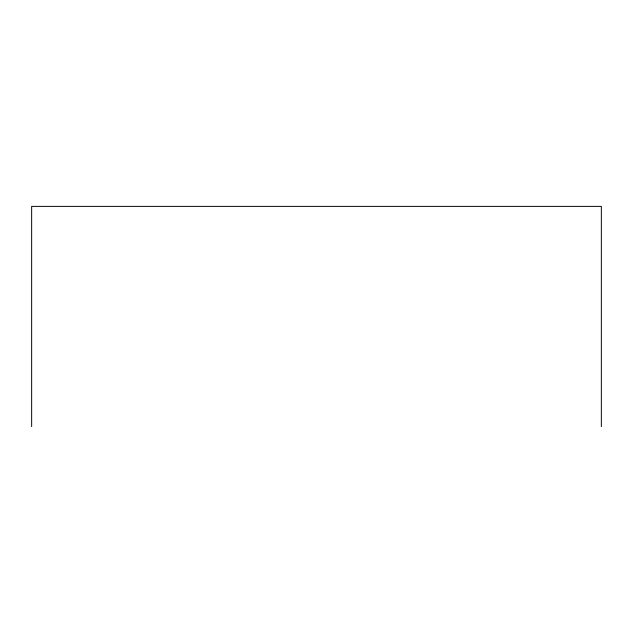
<?xml version="1.0" encoding="UTF-8"?>
<svg xmlns="http://www.w3.org/2000/svg" width="633" height="633" viewBox="0 0 633 633"><rect width="100%" height="100%" fill="white"/><g stroke="black" fill="none" stroke-linecap="round" stroke-linejoin="round"><path stroke-width="0.95" d="M601.35 426.61L601.35 206.39L31.65 206.39L31.65 426.61"/></g></svg>
